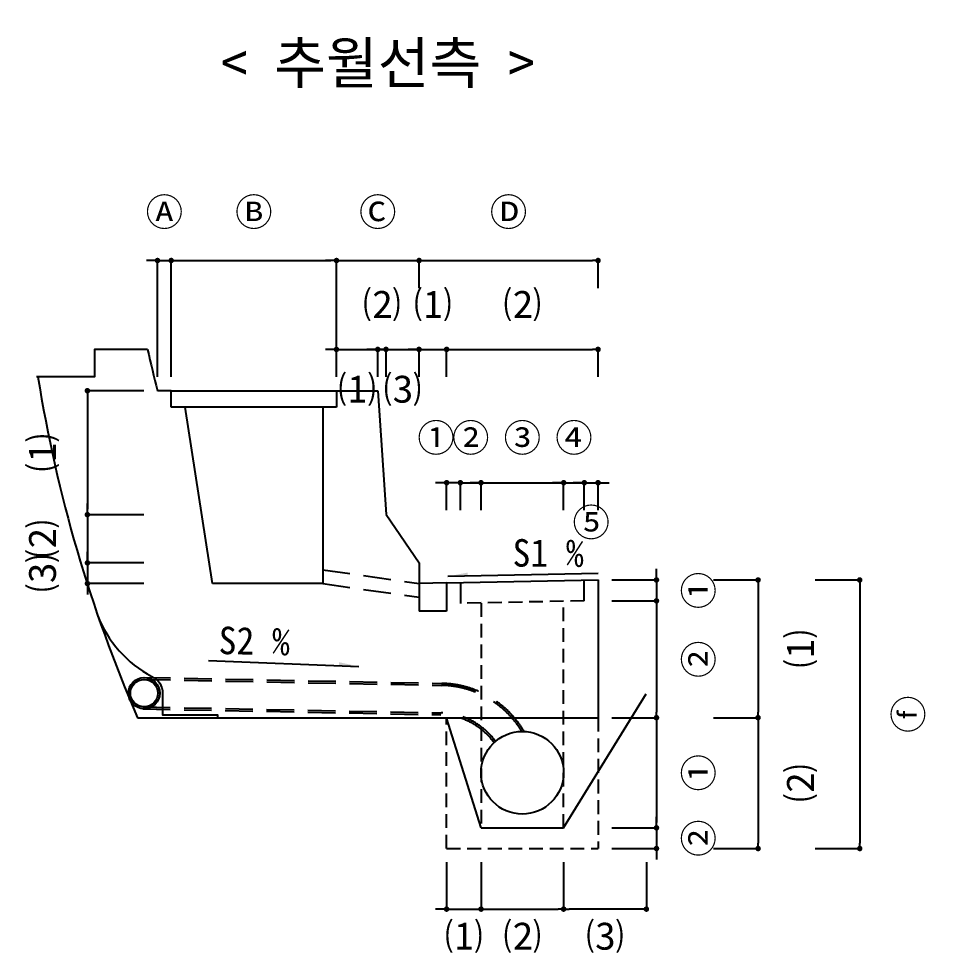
# Model space of a CAD drawing. Header units: millimetres. Extents: x -69382 to 174843, y -46375 to 101648.
# Drawn here: x -13271 to -9866, y -24108 to -20705 of the extents above; entities that cross this region are included whole.
import ezdxf
from ezdxf.enums import TextEntityAlignment as Align

# ---------------------------------------------------------------- set-up
doc = ezdxf.new("R2010")
doc.units = ezdxf.units.MM
doc.header["$LTSCALE"] = 1000
doc.linetypes.add('A-DASHD01', pattern=[0.75, 0.5, -0.25])
doc.linetypes.add('HIDDEN', pattern=[0.375, 0.25, -0.125])
for name, color, linetype in [('-길작업', 255, 'Continuous'), ('CS-CONC', 4, 'Continuous'), ('CS-CONC-MAJR', 4, 'Continuous'), ('CS-EXCV', 3, 'A-DIGLN01'), ('CS-LEAL', 1, 'Continuous'), ('CS-LEAT', 3, 'Continuous'), ('CS-STEL-MAJR', 4, 'Continuous'), ('CZ-HIDL', 2, 'A-DASHD01'), ('DIM1', 1, 'Continuous')]:
    doc.layers.add(name, color=color, linetype=linetype)
doc.styles.add('WGTXT', font='DotumChe.ttf')
doc.linetypes.add('A-DIGLN01', pattern='A,0.9,-0.2,[19,kscals.shx,S=0.1,R=180,X=0,Y=0],0.9', length=2)
doc.linetypes.add('CFZ008', pattern='A,0.9,-0.2,[106,KHCLINE.shx,S=0.00606,R=180,X=0,Y=0],0.9', length=2)
doc.dimstyles.new('DIM-01', dxfattribs={"dimscale": 100, "dimtxt": 3, "dimasz": 0.6, "dimexe": 0, "dimexo": 0, "dimgap": 1, "dimtad": 1, "dimdec": 0, "dimrnd": 0.001, "dimzin": 1, "dimdsep": 46, "dimlunit": 6, "dimtxsty": 'WGTXT', "dimblk": 'DOT', "dimcen": 0, "dimclrd": 1, "dimclre": 1, "dimclrt": 3, "dimadec": 4, "dimazin": 0, "dimtfac": 1, "dimtdec": 0, "dimtix": 1, "dimtmove": 2, "dimatfit": 3, "dimldrblk": 'DOT', "dimfxl": 1.5, "dimlwd": -1, "dimarcsym": 0})

# ---------------------------------------------------------------- blocks, each defined once
blk = doc.blocks.new('_Dot')
at = {"layer": 'DIM1'}
blk.add_line((0, 0), (-1, 0), dxfattribs=at)
at = {"layer": 'DIM1', "const_width": 0.5}
blk.add_lwpolyline([(-0.25, 0, 1), (0.25, 0, 1)], format="xyb", close=True, dxfattribs=at)
blk = doc.blocks.new('*D431')
at = {"color": 1, "transparency": 16777216}
for p, q in [((-12787, -21582.6), (-12807, -21582.6)), ((-12767, -21582.6), (-12717, -21582.6)), ((-12697, -21582.6), (-12677, -21582.6))]:
    blk.add_line(p, q, dxfattribs=at)
at = {"color": 1, "linetype": 'ByBlock', "lineweight": -2, "transparency": 16777216}
for p, q in [((-12767, -22005.3), (-12767, -21582.6)), ((-12717, -22005.3), (-12717, -21582.6))]:
    blk.add_line(p, q, dxfattribs=at)
at = {"layer": 'Defpoints', "color": 0, "linetype": 'ByBlock', "transparency": 16777216}
for p in [(-12717, -21582.6), (-12767, -22055.3), (-12717, -22055.3)]:
    blk.add_point(p, dxfattribs=at)
at = {"color": 1, "linetype": 'ByBlock', "transparency": 16777216, "xscale": 20, "yscale": 20, "zscale": 20}
blk.add_blockref('_Dot', (-12767, -21582.6), dxfattribs=at)
at = {"color": 1, "linetype": 'ByBlock', "transparency": 16777216, "xscale": 20, "yscale": 20, "zscale": 20, "rotation": 180}
blk.add_blockref('_Dot', (-12717, -21582.6), dxfattribs=at)
at = {"color": 3, "linetype": 'ByBlock', "transparency": 16777216, "insert": (-12742, -21412.7), "char_height": 100, "attachment_point": 5, "style": 'WGTXT'}
blk.add_mtext('Ⓐ', dxfattribs=at)
blk = doc.blocks.new('*D430')
at = {"color": 1, "linetype": 'ByBlock', "lineweight": -2, "transparency": 16777216}
for p, q in [((-12717, -22005.3), (-12717, -21582.6)), ((-12117, -22005.3), (-12117, -21582.6))]:
    blk.add_line(p, q, dxfattribs=at)
at = {"color": 1, "transparency": 16777216}
blk.add_line((-12697, -21582.6), (-12137, -21582.6), dxfattribs=at)
at = {"layer": 'Defpoints', "color": 0, "linetype": 'ByBlock', "transparency": 16777216}
for p in [(-12117, -21582.6), (-12717, -22055.3), (-12117, -22055.3)]:
    blk.add_point(p, dxfattribs=at)
at = {"color": 1, "linetype": 'ByBlock', "transparency": 16777216, "xscale": 20, "yscale": 20, "zscale": 20, "rotation": 180}
blk.add_blockref('_Dot', (-12717, -21582.6), dxfattribs=at)
at = {"color": 1, "linetype": 'ByBlock', "transparency": 16777216, "xscale": 20, "yscale": 20, "zscale": 20}
blk.add_blockref('_Dot', (-12117, -21582.6), dxfattribs=at)
at = {"color": 3, "linetype": 'ByBlock', "transparency": 16777216, "insert": (-12417, -21412.7), "char_height": 100, "attachment_point": 5, "style": 'WGTXT'}
blk.add_mtext('Ⓑ', dxfattribs=at)
blk = doc.blocks.new('*D425')
at = {"color": 1, "transparency": 16777216}
for p, q in [((-11987, -21905.3), (-12007, -21905.3)), ((-11967, -21905.3), (-11937, -21905.3)), ((-11917, -21905.3), (-11897, -21905.3))]:
    blk.add_line(p, q, dxfattribs=at)
at = {"color": 1, "linetype": 'ByBlock', "lineweight": -2, "transparency": 16777216}
for p, q in [((-11967, -22005.3), (-11967, -21905.3)), ((-11937, -22005.3), (-11937, -21905.3))]:
    blk.add_line(p, q, dxfattribs=at)
at = {"layer": 'Defpoints', "color": 0, "linetype": 'ByBlock', "transparency": 16777216}
for p in [(-11937, -21905.3), (-11967, -22055.3), (-11937, -22055.3)]:
    blk.add_point(p, dxfattribs=at)
at = {"color": 1, "linetype": 'ByBlock', "transparency": 16777216, "xscale": 20, "yscale": 20, "zscale": 20}
blk.add_blockref('_Dot', (-11967, -21905.3), dxfattribs=at)
at = {"color": 1, "linetype": 'ByBlock', "transparency": 16777216, "xscale": 20, "yscale": 20, "zscale": 20, "rotation": 180}
blk.add_blockref('_Dot', (-11937, -21905.3), dxfattribs=at)
at = {"color": 3, "linetype": 'ByBlock', "transparency": 16777216, "insert": (-11952, -21747.7), "char_height": 100, "attachment_point": 5, "style": 'WGTXT'}
blk.add_mtext('⑵', dxfattribs=at)
blk = doc.blocks.new('*D426')
at = {"color": 1, "transparency": 16777216}
for p, q in [((-11957, -21905.3), (-11977, -21905.3)), ((-11937, -21905.3), (-11817, -21905.3)), ((-11797, -21905.3), (-11777, -21905.3))]:
    blk.add_line(p, q, dxfattribs=at)
at = {"color": 1, "linetype": 'ByBlock', "lineweight": -2, "transparency": 16777216}
for p, q in [((-11937, -22005.3), (-11937, -21905.3)), ((-11817, -22005.3), (-11817, -21905.3))]:
    blk.add_line(p, q, dxfattribs=at)
at = {"layer": 'Defpoints', "color": 0, "linetype": 'ByBlock', "transparency": 16777216}
for p in [(-11817, -21905.3), (-11937, -22055.3), (-11817, -22055.3)]:
    blk.add_point(p, dxfattribs=at)
at = {"color": 1, "linetype": 'ByBlock', "transparency": 16777216, "xscale": 20, "yscale": 20, "zscale": 20}
blk.add_blockref('_Dot', (-11937, -21905.3), dxfattribs=at)
at = {"color": 1, "linetype": 'ByBlock', "transparency": 16777216, "xscale": 20, "yscale": 20, "zscale": 20, "rotation": 180}
blk.add_blockref('_Dot', (-11817, -21905.3), dxfattribs=at)
at = {"color": 3, "linetype": 'ByBlock', "transparency": 16777216, "insert": (-11877, -22055.3), "char_height": 100, "attachment_point": 5, "style": 'WGTXT'}
blk.add_mtext('⑶', dxfattribs=at)
blk = doc.blocks.new('*D427')
at = {"color": 1, "transparency": 16777216}
for p, q in [((-11837, -21905.3), (-11857, -21905.3)), ((-11817, -21905.3), (-11717, -21905.3)), ((-11697, -21905.3), (-11677, -21905.3))]:
    blk.add_line(p, q, dxfattribs=at)
at = {"color": 1, "linetype": 'ByBlock', "lineweight": -2, "transparency": 16777216}
for p, q in [((-11817, -22005.3), (-11817, -21905.3)), ((-11717, -22005.3), (-11717, -21905.3))]:
    blk.add_line(p, q, dxfattribs=at)
at = {"layer": 'Defpoints', "color": 0, "linetype": 'ByBlock', "transparency": 16777216}
for p in [(-11717, -21905.3), (-11817, -22055.3), (-11717, -22055.3)]:
    blk.add_point(p, dxfattribs=at)
at = {"color": 1, "linetype": 'ByBlock', "transparency": 16777216, "xscale": 20, "yscale": 20, "zscale": 20}
blk.add_blockref('_Dot', (-11817, -21905.3), dxfattribs=at)
at = {"color": 1, "linetype": 'ByBlock', "transparency": 16777216, "xscale": 20, "yscale": 20, "zscale": 20, "rotation": 180}
blk.add_blockref('_Dot', (-11717, -21905.3), dxfattribs=at)
at = {"color": 3, "linetype": 'ByBlock', "transparency": 16777216, "insert": (-11767, -21747.7), "char_height": 100, "attachment_point": 5, "style": 'WGTXT'}
blk.add_mtext('⑴', dxfattribs=at)
blk = doc.blocks.new('*D428')
at = {"color": 1, "linetype": 'ByBlock', "lineweight": -2, "transparency": 16777216}
for p, q in [((-11717, -22005.3), (-11717, -21905.3)), ((-11167, -22005.3), (-11167, -21905.3))]:
    blk.add_line(p, q, dxfattribs=at)
at = {"color": 1, "transparency": 16777216}
blk.add_line((-11697, -21905.3), (-11187, -21905.3), dxfattribs=at)
at = {"layer": 'Defpoints', "color": 0, "linetype": 'ByBlock', "transparency": 16777216}
for p in [(-11167, -21905.3), (-11717, -22055.3), (-11167, -22055.3)]:
    blk.add_point(p, dxfattribs=at)
at = {"color": 1, "linetype": 'ByBlock', "transparency": 16777216, "xscale": 20, "yscale": 20, "zscale": 20, "rotation": 180}
blk.add_blockref('_Dot', (-11717, -21905.3), dxfattribs=at)
at = {"color": 1, "linetype": 'ByBlock', "transparency": 16777216, "xscale": 20, "yscale": 20, "zscale": 20}
blk.add_blockref('_Dot', (-11167, -21905.3), dxfattribs=at)
at = {"color": 3, "linetype": 'ByBlock', "transparency": 16777216, "insert": (-11442, -21747.7), "char_height": 100, "attachment_point": 5, "style": 'WGTXT'}
blk.add_mtext('⑵', dxfattribs=at)
blk = doc.blocks.new('*D429')
at = {"color": 1, "transparency": 16777216}
for p, q in [((-12137, -21582.6), (-12157, -21582.6)), ((-12117, -21582.6), (-11817, -21582.6)), ((-11797, -21582.6), (-11777, -21582.6))]:
    blk.add_line(p, q, dxfattribs=at)
at = {"color": 1, "linetype": 'ByBlock', "lineweight": -2, "transparency": 16777216}
for p, q in [((-12117, -21682.6), (-12117, -21582.6)), ((-11817, -21682.6), (-11817, -21582.6))]:
    blk.add_line(p, q, dxfattribs=at)
at = {"layer": 'Defpoints', "color": 0, "linetype": 'ByBlock', "transparency": 16777216}
for p in [(-11817, -21582.6), (-12117, -21732.6), (-11817, -21732.6)]:
    blk.add_point(p, dxfattribs=at)
at = {"color": 1, "linetype": 'ByBlock', "transparency": 16777216, "xscale": 20, "yscale": 20, "zscale": 20}
blk.add_blockref('_Dot', (-12117, -21582.6), dxfattribs=at)
at = {"color": 1, "linetype": 'ByBlock', "transparency": 16777216, "xscale": 20, "yscale": 20, "zscale": 20, "rotation": 180}
blk.add_blockref('_Dot', (-11817, -21582.6), dxfattribs=at)
at = {"color": 3, "linetype": 'ByBlock', "transparency": 16777216, "insert": (-11967, -21412.7), "char_height": 100, "attachment_point": 5, "style": 'WGTXT'}
blk.add_mtext('Ⓒ', dxfattribs=at)
blk = doc.blocks.new('*D423')
at = {"color": 1, "linetype": 'ByBlock', "lineweight": -2, "transparency": 16777216}
for p, q in [((-11817, -21682.6), (-11817, -21582.6)), ((-11167, -21682.6), (-11167, -21582.6))]:
    blk.add_line(p, q, dxfattribs=at)
at = {"color": 1, "transparency": 16777216}
blk.add_line((-11797, -21582.6), (-11187, -21582.6), dxfattribs=at)
at = {"layer": 'Defpoints', "color": 0, "linetype": 'ByBlock', "transparency": 16777216}
for p in [(-11167, -21582.6), (-11817, -21732.6), (-11167, -21732.6)]:
    blk.add_point(p, dxfattribs=at)
at = {"color": 1, "linetype": 'ByBlock', "transparency": 16777216, "xscale": 20, "yscale": 20, "zscale": 20, "rotation": 180}
blk.add_blockref('_Dot', (-11817, -21582.6), dxfattribs=at)
at = {"color": 1, "linetype": 'ByBlock', "transparency": 16777216, "xscale": 20, "yscale": 20, "zscale": 20}
blk.add_blockref('_Dot', (-11167, -21582.6), dxfattribs=at)
at = {"color": 3, "linetype": 'ByBlock', "transparency": 16777216, "insert": (-11492, -21412.7), "char_height": 100, "attachment_point": 5, "style": 'WGTXT'}
blk.add_mtext('Ⓓ', dxfattribs=at)
blk = doc.blocks.new('*D424')
at = {"color": 1, "transparency": 16777216}
for p, q in [((-12137, -21905.3), (-12157, -21905.3)), ((-12117, -21905.3), (-11967, -21905.3)), ((-11947, -21905.3), (-11927, -21905.3))]:
    blk.add_line(p, q, dxfattribs=at)
at = {"color": 1, "linetype": 'ByBlock', "lineweight": -2, "transparency": 16777216}
for p, q in [((-12117, -22005.3), (-12117, -21905.3)), ((-11967, -22005.3), (-11967, -21905.3))]:
    blk.add_line(p, q, dxfattribs=at)
at = {"layer": 'Defpoints', "color": 0, "linetype": 'ByBlock', "transparency": 16777216}
for p in [(-11967, -21905.3), (-12117, -22055.3), (-11967, -22055.3)]:
    blk.add_point(p, dxfattribs=at)
at = {"color": 1, "linetype": 'ByBlock', "transparency": 16777216, "xscale": 20, "yscale": 20, "zscale": 20}
blk.add_blockref('_Dot', (-12117, -21905.3), dxfattribs=at)
at = {"color": 1, "linetype": 'ByBlock', "transparency": 16777216, "xscale": 20, "yscale": 20, "zscale": 20, "rotation": 180}
blk.add_blockref('_Dot', (-11967, -21905.3), dxfattribs=at)
at = {"color": 3, "linetype": 'ByBlock', "transparency": 16777216, "insert": (-12042, -22055.3), "char_height": 100, "attachment_point": 5, "style": 'WGTXT'}
blk.add_mtext('⑴', dxfattribs=at)
blk = doc.blocks.new('*D434')
at = {"color": 1, "transparency": 16777216}
for p, q in [((-11687, -22389.3), (-11707, -22389.3)), ((-11667, -22389.3), (-11592, -22389.3)), ((-11572, -22389.3), (-11552, -22389.3))]:
    blk.add_line(p, q, dxfattribs=at)
at = {"color": 1, "linetype": 'ByBlock', "lineweight": -2, "transparency": 16777216}
for p, q in [((-11667, -22489.3), (-11667, -22389.3)), ((-11592, -22489.3), (-11592, -22389.3))]:
    blk.add_line(p, q, dxfattribs=at)
at = {"layer": 'Defpoints', "color": 0, "linetype": 'ByBlock', "transparency": 16777216}
for p in [(-11592, -22389.3), (-11667, -22539.3), (-11592, -22539.3)]:
    blk.add_point(p, dxfattribs=at)
at = {"color": 1, "linetype": 'ByBlock', "transparency": 16777216, "xscale": 20, "yscale": 20, "zscale": 20}
blk.add_blockref('_Dot', (-11667, -22389.3), dxfattribs=at)
at = {"color": 1, "linetype": 'ByBlock', "transparency": 16777216, "xscale": 20, "yscale": 20, "zscale": 20, "rotation": 180}
blk.add_blockref('_Dot', (-11592, -22389.3), dxfattribs=at)
at = {"color": 3, "linetype": 'ByBlock', "transparency": 16777216, "insert": (-11629.5, -22232.3), "char_height": 100, "attachment_point": 5, "style": 'WGTXT'}
blk.add_mtext('②', dxfattribs=at)
blk = doc.blocks.new('*D435')
at = {"color": 1, "transparency": 16777216}
for p, q in [((-11612, -22389.3), (-11632, -22389.3)), ((-11592, -22389.3), (-11292, -22389.3)), ((-11272, -22389.3), (-11252, -22389.3))]:
    blk.add_line(p, q, dxfattribs=at)
at = {"color": 1, "linetype": 'ByBlock', "lineweight": -2, "transparency": 16777216}
for p, q in [((-11592, -22489.3), (-11592, -22389.3)), ((-11292, -22489.3), (-11292, -22389.3))]:
    blk.add_line(p, q, dxfattribs=at)
at = {"layer": 'Defpoints', "color": 0, "linetype": 'ByBlock', "transparency": 16777216}
for p in [(-11292, -22389.3), (-11592, -22539.3), (-11292, -22539.3)]:
    blk.add_point(p, dxfattribs=at)
at = {"color": 1, "linetype": 'ByBlock', "transparency": 16777216, "xscale": 20, "yscale": 20, "zscale": 20}
blk.add_blockref('_Dot', (-11592, -22389.3), dxfattribs=at)
at = {"color": 1, "linetype": 'ByBlock', "transparency": 16777216, "xscale": 20, "yscale": 20, "zscale": 20, "rotation": 180}
blk.add_blockref('_Dot', (-11292, -22389.3), dxfattribs=at)
at = {"color": 3, "linetype": 'ByBlock', "transparency": 16777216, "insert": (-11442, -22232.3), "char_height": 100, "attachment_point": 5, "style": 'WGTXT'}
blk.add_mtext('③', dxfattribs=at)
blk = doc.blocks.new('*D436')
at = {"color": 1, "transparency": 16777216}
for p, q in [((-11312, -22389.3), (-11332, -22389.3)), ((-11292, -22389.3), (-11217, -22389.3)), ((-11197, -22389.3), (-11177, -22389.3))]:
    blk.add_line(p, q, dxfattribs=at)
at = {"color": 1, "linetype": 'ByBlock', "lineweight": -2, "transparency": 16777216}
for p, q in [((-11292, -22489.3), (-11292, -22389.3)), ((-11217, -22489.3), (-11217, -22389.3))]:
    blk.add_line(p, q, dxfattribs=at)
at = {"layer": 'Defpoints', "color": 0, "linetype": 'ByBlock', "transparency": 16777216}
for p in [(-11217, -22389.3), (-11292, -22539.3), (-11217, -22539.3)]:
    blk.add_point(p, dxfattribs=at)
at = {"color": 1, "linetype": 'ByBlock', "transparency": 16777216, "xscale": 20, "yscale": 20, "zscale": 20}
blk.add_blockref('_Dot', (-11292, -22389.3), dxfattribs=at)
at = {"color": 1, "linetype": 'ByBlock', "transparency": 16777216, "xscale": 20, "yscale": 20, "zscale": 20, "rotation": 180}
blk.add_blockref('_Dot', (-11217, -22389.3), dxfattribs=at)
at = {"color": 3, "linetype": 'ByBlock', "transparency": 16777216, "insert": (-11254.5, -22232.3), "char_height": 100, "attachment_point": 5, "style": 'WGTXT'}
blk.add_mtext('④', dxfattribs=at)
blk = doc.blocks.new('*D432')
at = {"color": 1, "transparency": 16777216}
for p, q in [((-11237, -22389.3), (-11257, -22389.3)), ((-11217, -22389.3), (-11167, -22389.3)), ((-11147, -22389.3), (-11127, -22389.3))]:
    blk.add_line(p, q, dxfattribs=at)
at = {"color": 1, "linetype": 'ByBlock', "lineweight": -2, "transparency": 16777216}
for p, q in [((-11217, -22489.3), (-11217, -22389.3)), ((-11167, -22489.3), (-11167, -22389.3))]:
    blk.add_line(p, q, dxfattribs=at)
at = {"layer": 'Defpoints', "color": 0, "linetype": 'ByBlock', "transparency": 16777216}
for p in [(-11167, -22389.3), (-11217, -22539.3), (-11167, -22539.3)]:
    blk.add_point(p, dxfattribs=at)
at = {"color": 1, "linetype": 'ByBlock', "transparency": 16777216, "xscale": 20, "yscale": 20, "zscale": 20}
blk.add_blockref('_Dot', (-11217, -22389.3), dxfattribs=at)
at = {"color": 1, "linetype": 'ByBlock', "transparency": 16777216, "xscale": 20, "yscale": 20, "zscale": 20, "rotation": 180}
blk.add_blockref('_Dot', (-11167, -22389.3), dxfattribs=at)
at = {"color": 3, "linetype": 'ByBlock', "transparency": 16777216, "insert": (-11192, -22539.3), "char_height": 100, "attachment_point": 5, "style": 'WGTXT'}
blk.add_mtext('⑤', dxfattribs=at)
blk = doc.blocks.new('*D433')
at = {"color": 1, "transparency": 16777216}
for p, q in [((-11737, -22389.3), (-11757, -22389.3)), ((-11667, -22389.3), (-11717, -22389.3)), ((-11647, -22389.3), (-11627, -22389.3))]:
    blk.add_line(p, q, dxfattribs=at)
at = {"color": 1, "linetype": 'ByBlock', "lineweight": -2, "transparency": 16777216}
for p, q in [((-11717, -22489.3), (-11717, -22389.3)), ((-11667, -22489.3), (-11667, -22389.3))]:
    blk.add_line(p, q, dxfattribs=at)
at = {"layer": 'Defpoints', "color": 0, "linetype": 'ByBlock', "transparency": 16777216}
for p in [(-11717, -22389.3), (-11717, -22539.3), (-11667, -22539.3)]:
    blk.add_point(p, dxfattribs=at)
at = {"color": 1, "linetype": 'ByBlock', "transparency": 16777216, "xscale": 20, "yscale": 20, "zscale": 20}
blk.add_blockref('_Dot', (-11717, -22389.3), dxfattribs=at)
at = {"color": 1, "linetype": 'ByBlock', "transparency": 16777216, "xscale": 20, "yscale": 20, "zscale": 20, "rotation": 180}
blk.add_blockref('_Dot', (-11667, -22389.3), dxfattribs=at)
at = {"color": 3, "linetype": 'ByBlock', "transparency": 16777216, "insert": (-11755.3, -22232.3), "char_height": 100, "attachment_point": 5, "style": 'WGTXT'}
blk.add_mtext('①', dxfattribs=at)
blk = doc.blocks.new('*D443')
at = {"color": 1, "linetype": 'ByBlock', "lineweight": -2, "transparency": 16777216}
for p, q in [((-11117, -22818.3), (-10954.9, -22818.3)), ((-11117, -23242.3), (-10954.9, -23242.3))]:
    blk.add_line(p, q, dxfattribs=at)
at = {"color": 1, "transparency": 16777216}
blk.add_line((-10954.9, -22838.3), (-10954.9, -23222.3), dxfattribs=at)
at = {"layer": 'Defpoints', "color": 0, "linetype": 'ByBlock', "transparency": 16777216}
for p in [(-11167, -22818.3), (-11167, -23242.3), (-10954.9, -23242.3)]:
    blk.add_point(p, dxfattribs=at)
at = {"color": 1, "linetype": 'ByBlock', "transparency": 16777216, "xscale": 20, "yscale": 20, "zscale": 20}
for p, rotation in [((-10954.9, -22818.3), 90), ((-10954.9, -23242.3), 270)]:
    blk.add_blockref('_Dot', p, dxfattribs=dict(at, rotation=rotation))
at = {"color": 3, "linetype": 'ByBlock', "transparency": 16777216, "insert": (-10795.5, -23030.3), "char_height": 100, "attachment_point": 5, "rotation": 90, "style": 'WGTXT'}
blk.add_mtext('②', dxfattribs=at)
blk = doc.blocks.new('*D437')
at = {"color": 1, "transparency": 16777216}
for p, q in [((-10954.9, -23622.3), (-10954.9, -23602.3)), ((-10954.9, -23642.3), (-10954.9, -23717.3)), ((-10954.9, -23737.3), (-10954.9, -23757.3))]:
    blk.add_line(p, q, dxfattribs=at)
at = {"color": 1, "linetype": 'ByBlock', "lineweight": -2, "transparency": 16777216}
for p, q in [((-11117, -23642.3), (-10954.9, -23642.3)), ((-11117, -23717.3), (-10954.9, -23717.3))]:
    blk.add_line(p, q, dxfattribs=at)
at = {"layer": 'Defpoints', "color": 0, "linetype": 'ByBlock', "transparency": 16777216}
for p in [(-11167, -23642.3), (-11167, -23717.3), (-10954.9, -23717.3)]:
    blk.add_point(p, dxfattribs=at)
at = {"color": 1, "linetype": 'ByBlock', "transparency": 16777216, "xscale": 20, "yscale": 20, "zscale": 20}
for p, rotation in [((-10954.9, -23642.3), 270), ((-10954.9, -23717.3), 90)]:
    blk.add_blockref('_Dot', p, dxfattribs=dict(at, rotation=rotation))
at = {"color": 3, "linetype": 'ByBlock', "transparency": 16777216, "insert": (-10795.5, -23679.8), "char_height": 100, "attachment_point": 5, "rotation": 90, "style": 'WGTXT'}
blk.add_mtext('②', dxfattribs=at)
blk = doc.blocks.new('*D438')
at = {"color": 1, "linetype": 'ByBlock', "lineweight": -2, "transparency": 16777216}
for p, q in [((-10748, -22742.3), (-10585.9, -22742.3)), ((-10748, -23242.3), (-10585.9, -23242.3))]:
    blk.add_line(p, q, dxfattribs=at)
at = {"color": 1, "transparency": 16777216}
blk.add_line((-10585.9, -22762.3), (-10585.9, -23222.3), dxfattribs=at)
at = {"layer": 'Defpoints', "color": 0, "linetype": 'ByBlock', "transparency": 16777216}
for p in [(-10798, -22742.3), (-10798, -23242.3), (-10585.9, -23242.3)]:
    blk.add_point(p, dxfattribs=at)
at = {"color": 1, "linetype": 'ByBlock', "transparency": 16777216, "xscale": 20, "yscale": 20, "zscale": 20}
for p, rotation in [((-10585.9, -22742.3), 90), ((-10585.9, -23242.3), 270)]:
    blk.add_blockref('_Dot', p, dxfattribs=dict(at, rotation=rotation))
at = {"color": 3, "linetype": 'ByBlock', "transparency": 16777216, "insert": (-10426.5, -22992.3), "char_height": 100, "attachment_point": 5, "rotation": 90, "style": 'WGTXT'}
blk.add_mtext('⑴', dxfattribs=at)
blk = doc.blocks.new('*D439')
at = {"color": 1, "transparency": 16777216}
for p, q in [((-10954.9, -22722.3), (-10954.9, -22702.3)), ((-10954.9, -22742.3), (-10954.9, -22818.3)), ((-10954.9, -22838.3), (-10954.9, -22858.3))]:
    blk.add_line(p, q, dxfattribs=at)
at = {"color": 1, "linetype": 'ByBlock', "lineweight": -2, "transparency": 16777216}
for p, q in [((-11117, -22742.3), (-10954.9, -22742.3)), ((-11117, -22818.3), (-10954.9, -22818.3))]:
    blk.add_line(p, q, dxfattribs=at)
at = {"layer": 'Defpoints', "color": 0, "linetype": 'ByBlock', "transparency": 16777216}
for p in [(-11167, -22742.3), (-11167, -22818.3), (-10954.9, -22818.3)]:
    blk.add_point(p, dxfattribs=at)
at = {"color": 1, "linetype": 'ByBlock', "transparency": 16777216, "xscale": 20, "yscale": 20, "zscale": 20}
for p, rotation in [((-10954.9, -22742.3), 270), ((-10954.9, -22818.3), 90)]:
    blk.add_blockref('_Dot', p, dxfattribs=dict(at, rotation=rotation))
at = {"color": 3, "linetype": 'ByBlock', "transparency": 16777216, "insert": (-10795.5, -22780.3), "char_height": 100, "attachment_point": 5, "rotation": 90, "style": 'WGTXT'}
blk.add_mtext('①', dxfattribs=at)
blk = doc.blocks.new('*D440')
at = {"color": 1, "linetype": 'ByBlock', "lineweight": -2, "transparency": 16777216}
for p, q in [((-10748, -23242.3), (-10585.9, -23242.3)), ((-10748, -23717.3), (-10585.9, -23717.3))]:
    blk.add_line(p, q, dxfattribs=at)
at = {"color": 1, "transparency": 16777216}
blk.add_line((-10585.9, -23262.3), (-10585.9, -23697.3), dxfattribs=at)
at = {"layer": 'Defpoints', "color": 0, "linetype": 'ByBlock', "transparency": 16777216}
for p in [(-10798, -23242.3), (-10798, -23717.3), (-10585.9, -23717.3)]:
    blk.add_point(p, dxfattribs=at)
at = {"color": 1, "linetype": 'ByBlock', "transparency": 16777216, "xscale": 20, "yscale": 20, "zscale": 20}
for p, rotation in [((-10585.9, -23242.3), 90), ((-10585.9, -23717.3), 270)]:
    blk.add_blockref('_Dot', p, dxfattribs=dict(at, rotation=rotation))
at = {"color": 3, "linetype": 'ByBlock', "transparency": 16777216, "insert": (-10426.5, -23479.8), "char_height": 100, "attachment_point": 5, "rotation": 90, "style": 'WGTXT'}
blk.add_mtext('⑵', dxfattribs=at)
blk = doc.blocks.new('*D441')
at = {"color": 1, "linetype": 'ByBlock', "lineweight": -2, "transparency": 16777216}
for p, q in [((-11117, -23242.3), (-10954.9, -23242.3)), ((-11117, -23642.3), (-10954.9, -23642.3))]:
    blk.add_line(p, q, dxfattribs=at)
at = {"color": 1, "transparency": 16777216}
blk.add_line((-10954.9, -23262.3), (-10954.9, -23622.3), dxfattribs=at)
at = {"layer": 'Defpoints', "color": 0, "linetype": 'ByBlock', "transparency": 16777216}
for p in [(-11167, -23242.3), (-11167, -23642.3), (-10954.9, -23642.3)]:
    blk.add_point(p, dxfattribs=at)
at = {"color": 1, "linetype": 'ByBlock', "transparency": 16777216, "xscale": 20, "yscale": 20, "zscale": 20}
for p, rotation in [((-10954.9, -23242.3), 90), ((-10954.9, -23642.3), 270)]:
    blk.add_blockref('_Dot', p, dxfattribs=dict(at, rotation=rotation))
at = {"color": 3, "linetype": 'ByBlock', "transparency": 16777216, "insert": (-10795.5, -23442.3), "char_height": 100, "attachment_point": 5, "rotation": 90, "style": 'WGTXT'}
blk.add_mtext('①', dxfattribs=at)
blk = doc.blocks.new('*D442')
at = {"color": 1, "linetype": 'ByBlock', "lineweight": -2, "transparency": 16777216}
for p, q in [((-10379, -22742.3), (-10216.8, -22742.3)), ((-10379, -23717.3), (-10216.8, -23717.3))]:
    blk.add_line(p, q, dxfattribs=at)
at = {"color": 1, "transparency": 16777216}
blk.add_line((-10216.8, -22762.3), (-10216.8, -23697.3), dxfattribs=at)
at = {"layer": 'Defpoints', "color": 0, "linetype": 'ByBlock', "transparency": 16777216}
for p in [(-10429, -22742.3), (-10429, -23717.3), (-10216.8, -23717.3)]:
    blk.add_point(p, dxfattribs=at)
at = {"color": 1, "linetype": 'ByBlock', "transparency": 16777216, "xscale": 20, "yscale": 20, "zscale": 20}
for p, rotation in [((-10216.8, -22742.3), 90), ((-10216.8, -23717.3), 270)]:
    blk.add_blockref('_Dot', p, dxfattribs=dict(at, rotation=rotation))
at = {"color": 3, "linetype": 'ByBlock', "transparency": 16777216, "insert": (-10034.1, -23229.8), "char_height": 100, "attachment_point": 5, "rotation": 90, "style": 'WGTXT'}
blk.add_mtext('ⓕ', dxfattribs=at)
blk = doc.blocks.new('*D445')
at = {"color": 1, "linetype": 'ByBlock', "lineweight": -2, "transparency": 16777216}
for p, q in [((-11717, -23767.3), (-11717, -23937.3)), ((-11592, -23767.3), (-11592, -23937.3))]:
    blk.add_line(p, q, dxfattribs=at)
at = {"color": 1, "transparency": 16777216}
for p, q in [((-11737, -23937.3), (-11757, -23937.3)), ((-11717, -23937.3), (-11592, -23937.3)), ((-11572, -23937.3), (-11552, -23937.3))]:
    blk.add_line(p, q, dxfattribs=at)
at = {"layer": 'Defpoints', "color": 0, "linetype": 'ByBlock', "transparency": 16777216}
for p in [(-11717, -23717.3), (-11592, -23717.3), (-11592, -23937.3)]:
    blk.add_point(p, dxfattribs=at)
at = {"color": 1, "linetype": 'ByBlock', "transparency": 16777216, "xscale": 20, "yscale": 20, "zscale": 20}
blk.add_blockref('_Dot', (-11717, -23937.3), dxfattribs=at)
at = {"color": 1, "linetype": 'ByBlock', "transparency": 16777216, "xscale": 20, "yscale": 20, "zscale": 20, "rotation": 180}
blk.add_blockref('_Dot', (-11592, -23937.3), dxfattribs=at)
at = {"color": 3, "linetype": 'ByBlock', "transparency": 16777216, "insert": (-11654.5, -24041.1), "char_height": 100, "attachment_point": 5, "style": 'WGTXT'}
blk.add_mtext('⑴', dxfattribs=at)
blk = doc.blocks.new('*D446')
at = {"color": 1, "linetype": 'ByBlock', "lineweight": -2, "transparency": 16777216}
for p, q in [((-11292, -23767.3), (-11292, -23937.3)), ((-10991.6, -23767.3), (-10991.6, -23937.3))]:
    blk.add_line(p, q, dxfattribs=at)
at = {"color": 1, "transparency": 16777216}
blk.add_line((-11011.6, -23937.3), (-11272, -23937.3), dxfattribs=at)
at = {"layer": 'Defpoints', "color": 0, "linetype": 'ByBlock', "transparency": 16777216}
for p in [(-11292, -23717.3), (-10991.6, -23717.3), (-11292, -23937.3)]:
    blk.add_point(p, dxfattribs=at)
at = {"color": 1, "linetype": 'ByBlock', "transparency": 16777216, "xscale": 20, "yscale": 20, "zscale": 20, "rotation": 180}
blk.add_blockref('_Dot', (-11292, -23937.3), dxfattribs=at)
at = {"color": 1, "linetype": 'ByBlock', "transparency": 16777216, "xscale": 20, "yscale": 20, "zscale": 20}
blk.add_blockref('_Dot', (-10991.6, -23937.3), dxfattribs=at)
at = {"color": 3, "linetype": 'ByBlock', "transparency": 16777216, "insert": (-11141.8, -24041.1), "char_height": 100, "attachment_point": 5, "style": 'WGTXT'}
blk.add_mtext('⑶', dxfattribs=at)
blk = doc.blocks.new('*D447')
at = {"color": 1, "linetype": 'ByBlock', "lineweight": -2, "transparency": 16777216}
for p, q in [((-11592, -23767.3), (-11592, -23937.3)), ((-11292, -23767.3), (-11292, -23937.3))]:
    blk.add_line(p, q, dxfattribs=at)
at = {"color": 1, "transparency": 16777216}
blk.add_line((-11572, -23937.3), (-11312, -23937.3), dxfattribs=at)
at = {"layer": 'Defpoints', "color": 0, "linetype": 'ByBlock', "transparency": 16777216}
for p in [(-11592, -23717.3), (-11292, -23717.3), (-11292, -23937.3)]:
    blk.add_point(p, dxfattribs=at)
at = {"color": 1, "linetype": 'ByBlock', "transparency": 16777216, "xscale": 20, "yscale": 20, "zscale": 20, "rotation": 180}
blk.add_blockref('_Dot', (-11592, -23937.3), dxfattribs=at)
at = {"color": 1, "linetype": 'ByBlock', "transparency": 16777216, "xscale": 20, "yscale": 20, "zscale": 20}
blk.add_blockref('_Dot', (-11292, -23937.3), dxfattribs=at)
at = {"color": 3, "linetype": 'ByBlock', "transparency": 16777216, "insert": (-11442, -24041.1), "char_height": 100, "attachment_point": 5, "style": 'WGTXT'}
blk.add_mtext('⑵', dxfattribs=at)
blk = doc.blocks.new('*D449')
at = {"color": 1, "linetype": 'ByBlock', "lineweight": -2, "transparency": 16777216}
for p, q in [((-12817, -22055.3), (-13021.4, -22055.3)), ((-12817, -22505.3), (-13021.4, -22505.3))]:
    blk.add_line(p, q, dxfattribs=at)
at = {"color": 1, "transparency": 16777216}
blk.add_line((-13021.4, -22075.3), (-13021.4, -22485.3), dxfattribs=at)
at = {"layer": 'Defpoints', "color": 0, "linetype": 'ByBlock', "transparency": 16777216}
for p in [(-12767, -22055.3), (-13021.4, -22505.3), (-12767, -22505.3)]:
    blk.add_point(p, dxfattribs=at)
at = {"color": 1, "linetype": 'ByBlock', "transparency": 16777216, "xscale": 20, "yscale": 20, "zscale": 20}
for p, rotation in [((-13021.4, -22055.3), 90), ((-13021.4, -22505.3), 270)]:
    blk.add_blockref('_Dot', p, dxfattribs=dict(at, rotation=rotation))
at = {"color": 3, "linetype": 'ByBlock', "transparency": 16777216, "insert": (-13179, -22280.3), "char_height": 100, "attachment_point": 5, "rotation": 90, "style": 'WGTXT'}
blk.add_mtext('⑴', dxfattribs=at)
blk = doc.blocks.new('*D450')
at = {"color": 1, "transparency": 16777216}
for p, q in [((-13021.4, -22485.3), (-13021.4, -22465.3)), ((-13021.4, -22505.3), (-13021.4, -22680.3)), ((-13021.4, -22700.3), (-13021.4, -22720.3))]:
    blk.add_line(p, q, dxfattribs=at)
at = {"color": 1, "linetype": 'ByBlock', "lineweight": -2, "transparency": 16777216}
for p, q in [((-12817, -22505.3), (-13021.4, -22505.3)), ((-12817, -22680.3), (-13021.4, -22680.3))]:
    blk.add_line(p, q, dxfattribs=at)
at = {"layer": 'Defpoints', "color": 0, "linetype": 'ByBlock', "transparency": 16777216}
for p in [(-12767, -22505.3), (-13021.4, -22680.3), (-12767, -22680.3)]:
    blk.add_point(p, dxfattribs=at)
at = {"color": 1, "linetype": 'ByBlock', "transparency": 16777216, "xscale": 20, "yscale": 20, "zscale": 20}
for p, rotation in [((-13021.4, -22505.3), 270), ((-13021.4, -22680.3), 90)]:
    blk.add_blockref('_Dot', p, dxfattribs=dict(at, rotation=rotation))
at = {"color": 3, "linetype": 'ByBlock', "transparency": 16777216, "insert": (-13179, -22592.8), "char_height": 100, "attachment_point": 5, "rotation": 90, "style": 'WGTXT'}
blk.add_mtext('⑵', dxfattribs=at)
blk = doc.blocks.new('*D451')
at = {"color": 1, "transparency": 16777216}
for p, q in [((-13021.4, -22660.3), (-13021.4, -22640.3)), ((-13021.4, -22680.3), (-13021.4, -22755.3)), ((-13021.4, -22775.3), (-13021.4, -22795.3))]:
    blk.add_line(p, q, dxfattribs=at)
at = {"color": 1, "linetype": 'ByBlock', "lineweight": -2, "transparency": 16777216}
for p, q in [((-12817, -22680.3), (-13021.4, -22680.3)), ((-12817, -22755.3), (-13021.4, -22755.3))]:
    blk.add_line(p, q, dxfattribs=at)
at = {"layer": 'Defpoints', "color": 0, "linetype": 'ByBlock', "transparency": 16777216}
for p in [(-12767, -22680.3), (-13021.4, -22755.3), (-12767, -22755.3)]:
    blk.add_point(p, dxfattribs=at)
at = {"color": 1, "linetype": 'ByBlock', "transparency": 16777216, "xscale": 20, "yscale": 20, "zscale": 20}
for p, rotation in [((-13021.4, -22680.3), 270), ((-13021.4, -22755.3), 90)]:
    blk.add_blockref('_Dot', p, dxfattribs=dict(at, rotation=rotation))
at = {"color": 3, "linetype": 'ByBlock', "transparency": 16777216, "insert": (-13179, -22717.8), "char_height": 100, "attachment_point": 5, "rotation": 90, "style": 'WGTXT'}
blk.add_mtext('⑶', dxfattribs=at)

msp = doc.modelspace()

# ---------------------------------------------------------------- linework, layer by layer
at = {"layer": '-길작업', "color": 3}
msp.add_line((-11717.0251, -22753.2502), (-11817.0251, -22755.2503), dxfattribs=at)
msp.add_circle((-9933.4862, -21723.1849), 6345.4156, dxfattribs=at)
at = {"layer": 'CS-CONC'}
for p, q in [((-12717.0251, -22055.2502), (-12767.0251, -22055.2502)), ((-12717.0251, -22115.2502), (-12717.0251, -22055.2502)), ((-12717.0251, -22055.2502), (-12117.0251, -22055.2502)), ((-12117.0251, -22055.2502), (-11967.0251, -22055.2502)), ((-12117.0251, -22055.2502), (-12117.0251, -22115.2502)), ((-11967.0251, -22055.2502), (-11937.0251, -22505.2502)), ((-12117.0251, -22115.2502), (-12717.0251, -22115.2502)), ((-12567.0251, -22755.2502), (-12667.0251, -22115.2502)), ((-12167.0251, -22115.2502), (-12167.0251, -22755.2502)), ((-11937.0251, -22505.2502), (-11817.0251, -22680.2502)), ((-11817.0251, -22680.2502), (-11817.0251, -22755.2502)), ((-12167.0251, -22755.2502), (-12567.0251, -22755.2502)), ((-11717.0251, -22753.2502), (-11167.0251, -22742.2502)), ((-11667.0251, -22752.2502), (-11667.0251, -22827.2502)), ((-11217.0251, -22818.2502), (-11217.0251, -22743.2502)), ((-11167.0251, -22742.2502), (-11167.0251, -23242.2502)), ((-12839.0599, -23242.2502), (-11167.0251, -23242.2502))]:
    msp.add_line(p, q, dxfattribs=at)
at = {"layer": 'CS-CONC', "elevation": 0}
msp.add_lwpolyline([(-12802.7415, -21905.2504), (-12995.1565, -21905.2504), (-12995.1565, -22005.2504), (-13206.3061, -22005.2504)], dxfattribs=at)
at = {"layer": 'CS-CONC'}
for points in [[(-11817.0251, -22755.2502), (-11817.0251, -22855.2502)], [(-11717.0251, -22753.2502), (-11717.0251, -22855.2502)], [(-11717.0251, -22855.2502), (-11817.0251, -22855.2502)]]:
    msp.add_lwpolyline(points, dxfattribs=at)
for centre, radius, start, end in [((-8525.1929, -20965.9792), 4379.4579, 192.3845532, 194.4019469), ((-8131.3164, -21193.384), 5134.2674, 189.0981983, 203.5192515)]:
    msp.add_arc(centre, radius, start, end, dxfattribs=at)
at = {"layer": 'CS-CONC-MAJR', "linetype": 'HIDDEN', "ltscale": 0.2}
for p, q in [((-11217.0251, -22818.2502), (-11667.0251, -22827.2502)), ((-11592.0251, -22826.7502), (-11592.0251, -23642.2502)), ((-11292.0251, -23642.2502), (-11292.0251, -22820.7502)), ((-11717.0251, -23717.2502), (-11717.0251, -23242.2502)), ((-11167.0251, -23242.2502), (-11167.0251, -23717.2502)), ((-11717.0251, -23717.2502), (-11167.0251, -23717.2502))]:
    msp.add_line(p, q, dxfattribs=at)
at = {"layer": 'CS-EXCV', "linetype": 'CFZ008'}
for p, q in [((-11292.0251, -23642.2502), (-10992.0251, -23155.7502)), ((-11592.0251, -23642.2502), (-11717.0251, -23242.2502)), ((-11592.0251, -23642.2502), (-11292.0251, -23642.2502))]:
    msp.add_line(p, q, dxfattribs=at)
at = {"layer": 'CS-LEAL'}
for p, q in [((-11167.0251, -22718.5257), (-11712.5113, -22729.4354)), ((-12581.2979, -23034.524), (-12036.1386, -23056.3303))]:
    msp.add_line(p, q, dxfattribs=at)
for points in [[(-11712.5113, -22729.4354), (-11640.9511, -22715.5017), (-11640.7011, -22727.9992)], [(-12036.1386, -23056.3303), (-12107.4062, -23040.9697), (-12107.9058, -23053.4597)]]:
    msp.add_solid(points, dxfattribs=at)
at = {"layer": 'CS-LEAT'}
msp.add_lwpolyline([(-12984.3633, -22870.0185, 0.181806766), (-12787.233, -23092.5292, -0.291796351), (-12748.4761, -23153.2855), (-12748.4761, -23232.2502), (-12548.4761, -23232.2502), (-12548.4761, -23242.2502)], format="xyb", dxfattribs=at)
at = {"layer": 'CS-STEL-MAJR'}
for centre, radius in [((-12815.4761, -23153.2855), 57), ((-12815.4761, -23153.2855), 50), ((-11442.0251, -23442.2502), 150)]:
    msp.add_circle(centre, radius, dxfattribs=at)
at = {"layer": 'CZ-HIDL', "ltscale": 0.2}
for p, q in [((-12167.0251, -22705.2502), (-11817.0251, -22755.2502)), ((-12167.0251, -22755.2502), (-11817.0251, -22805.2502)), ((-12819.4533, -23096.1954), (-11735.1406, -23117.8702)), ((-12819.4533, -23103.1954), (-11735.2806, -23124.8688)), ((-12820.5936, -23210.184), (-11737.4202, -23231.8474)), ((-12820.4536, -23203.1854), (-11737.2802, -23224.8488))]:
    msp.add_line(p, q, dxfattribs=at)
at = {"layer": 'CZ-HIDL', "ltscale": 0.3}
for radius, start in [(350, 31.4362444), (357, 30.7235859), (243, 35.7191755), (250, 35.8920554)]:
    msp.add_arc((-11742.0251, -23474.7988), radius, start, 88.8542372, dxfattribs=at)

# ---------------------------------------------------------------- texts
at = {"layer": 'CS-LEAT', "style": 'WGTXT'}
msp.add_text('< 추월선측 >', height=150, dxfattribs=at).set_placement((-11967.0251, -20940.2616), align=Align.CENTER)
for s, rotation, p in [('S1 %%%', 359.85, (-11477.5419, -22693.9602)), ('S2 %%%', 359.0051528, (-12545.4107, -23011.3912))]:
    msp.add_text(s, height=100, rotation=rotation, dxfattribs=at).set_placement(p)

# ---------------------------------------------------------------- dimensions: what is measured, and where the dimension line sits
at = {"linetype": 'ByBlock'}
for base, p1, p2, text, picture, middle in [((-12717.0251, -21582.5751), (-12767.0251, -22055.2502), (-12717.0251, -22055.2502), 'Ⓐ', '*D431', (-12742.0251, -21412.6887)), ((-12117.0251, -21582.5751), (-12717.0251, -22055.2502), (-12117.0251, -22055.2502), 'Ⓑ', '*D430', (-12417.0251, -21412.6887)), ((-11817.0251, -21582.5751), (-12117.0251, -21732.5751), (-11817.0251, -21732.5751), 'Ⓒ', '*D429', (-11967.0251, -21412.6887)), ((-11167.0251, -21582.5751), (-11817.0251, -21732.5751), (-11167.0251, -21732.5751), 'Ⓓ', '*D423', (-11492.0251, -21412.6887)), ((-11937.0251, -21905.2502), (-11967.0251, -22055.2502), (-11937.0251, -22055.2502), '⑵', '*D425', (-11952.0251, -21747.6604)), ((-11717.0251, -21905.2502), (-11817.0251, -22055.2502), (-11717.0251, -22055.2502), '⑴', '*D427', (-11767.0251, -21747.6604)), ((-11167.0251, -21905.2502), (-11717.0251, -22055.2502), (-11167.0251, -22055.2502), '⑵', '*D428', (-11442.0251, -21747.6604)), ((-11592.0251, -22389.3412), (-11667.0251, -22539.3412), (-11592.0251, -22539.3412), '②', '*D434', (-11629.5251, -22232.2839)), ((-11292.0251, -22389.3412), (-11592.0251, -22539.3412), (-11292.0251, -22539.3412), '③', '*D435', (-11442.0251, -22232.2839)), ((-11217.0251, -22389.3412), (-11292.0251, -22539.3412), (-11217.0251, -22539.3412), '④', '*D436', (-11254.5251, -22232.2839))]:
    dim = msp.add_linear_dim(base=base, p1=p1, p2=p2, text=text, dimstyle='DIM-01', override={"dimtxt": 1, "dimasz": 0.2, "dimexo": 0.5, "dimfxl": 1.25}, dxfattribs=at)
    dim.commit()
    dim.dimension.update_dxf_attribs({"geometry": picture, "text_midpoint": middle})
for base, p1, p2, text, picture, middle in [((-11967.0251, -21905.2502), (-12117.0251, -22055.2502), (-11967.0251, -22055.2502), '⑴', '*D424', (-12042.0251, -22055.2502)), ((-11817.0251, -21905.2502), (-11937.0251, -22055.2502), (-11817.0251, -22055.2502), '⑶', '*D426', (-11877.0251, -22055.2502)), ((-11167.0251, -22389.3412), (-11217.0251, -22539.3412), (-11167.0251, -22539.3412), '⑤', '*D432', (-11192.0251, -22539.3412)), ((-11592.0251, -23937.3294), (-11717.0251, -23717.2502), (-11592.0251, -23717.2502), '⑴', '*D445', (-11654.5251, -24041.067)), ((-11292.0251, -23937.3294), (-11592.0251, -23717.2502), (-11292.0251, -23717.2502), '⑵', '*D447', (-11442.0251, -24041.067))]:
    dim = msp.add_linear_dim(base=base, p1=p1, p2=p2, text=text, dimstyle='DIM-01', override={"dimtxt": 1, "dimasz": 0.2, "dimexo": 0.5, "dimfxl": 1.25}, dxfattribs=at)
    dim.commit()
    dim.dimension.update_dxf_attribs({"geometry": picture, "text_midpoint": middle, "dimtype": 160})
for base, p1, p2, text, picture, middle in [((-13021.4185, -22505.2502), (-12767.0251, -22055.2502), (-12767.0251, -22505.2502), '⑴', '*D449', (-13179.0084, -22280.2502)), ((-13021.4185, -22680.2502), (-12767.0251, -22505.2502), (-12767.0251, -22680.2502), '⑵', '*D450', (-13179.0084, -22592.7502)), ((-13021.4185, -22755.2502), (-12767.0251, -22680.2502), (-12767.0251, -22755.2502), '⑶', '*D451', (-13179.0084, -22717.7502))]:
    dim = msp.add_linear_dim(base=base, p1=p1, p2=p2, angle=90, text=text, dimstyle='DIM-01', override={"dimtxt": 1, "dimasz": 0.2, "dimexo": 0.5, "dimfxl": 1.25}, dxfattribs=at)
    dim.commit()
    dim.dimension.update_dxf_attribs({"geometry": picture, "text_midpoint": middle})
for base, p1, p2, angle, text, picture, middle in [((-11717.0251, -22389.3412), (-11667.0251, -22539.3412), (-11717.0251, -22539.3412), 180, '①', '*D433', (-11755.2658, -22232.2839)), ((-10954.8797, -22818.2502), (-11167.0251, -22742.2502), (-11167.0251, -22818.2502), 90, '①', '*D439', (-10795.4978, -22780.2502)), ((-10585.8508, -23242.2502), (-10797.9962, -22742.2502), (-10797.9962, -23242.2502), 90, '⑴', '*D438', (-10426.4689, -22992.2502)), ((-10216.8219, -23717.2502), (-10428.9673, -22742.2502), (-10428.9673, -23717.2502), 90, 'ⓕ', '*D442', (-10034.1366, -23229.7502)), ((-10954.8797, -23242.2502), (-11167.0251, -22818.2502), (-11167.0251, -23242.2502), 90, '②', '*D443', (-10795.4978, -23030.2502)), ((-10954.8797, -23642.2502), (-11167.0251, -23242.2502), (-11167.0251, -23642.2502), 90, '①', '*D441', (-10795.4978, -23442.2502)), ((-10585.8508, -23717.2502), (-10797.9962, -23242.2502), (-10797.9962, -23717.2502), 90, '⑵', '*D440', (-10426.4689, -23479.7502)), ((-10954.8797, -23717.2502), (-11167.0251, -23642.2502), (-11167.0251, -23717.2502), 90, '②', '*D437', (-10795.4978, -23679.7502)), ((-11292.0251, -23937.3294), (-10991.6253, -23717.2502), (-11292.0251, -23717.2502), 180, '⑶', '*D446', (-11141.8252, -24041.067))]:
    dim = msp.add_linear_dim(base=base, p1=p1, p2=p2, angle=angle, text=text, dimstyle='DIM-01', override={"dimtxt": 1, "dimasz": 0.2, "dimexo": 0.5, "dimfxl": 1.25}, dxfattribs=at)
    dim.commit()
    dim.dimension.update_dxf_attribs({"geometry": picture, "text_midpoint": middle, "dimtype": 160})

doc.saveas('drawing.dxf')
